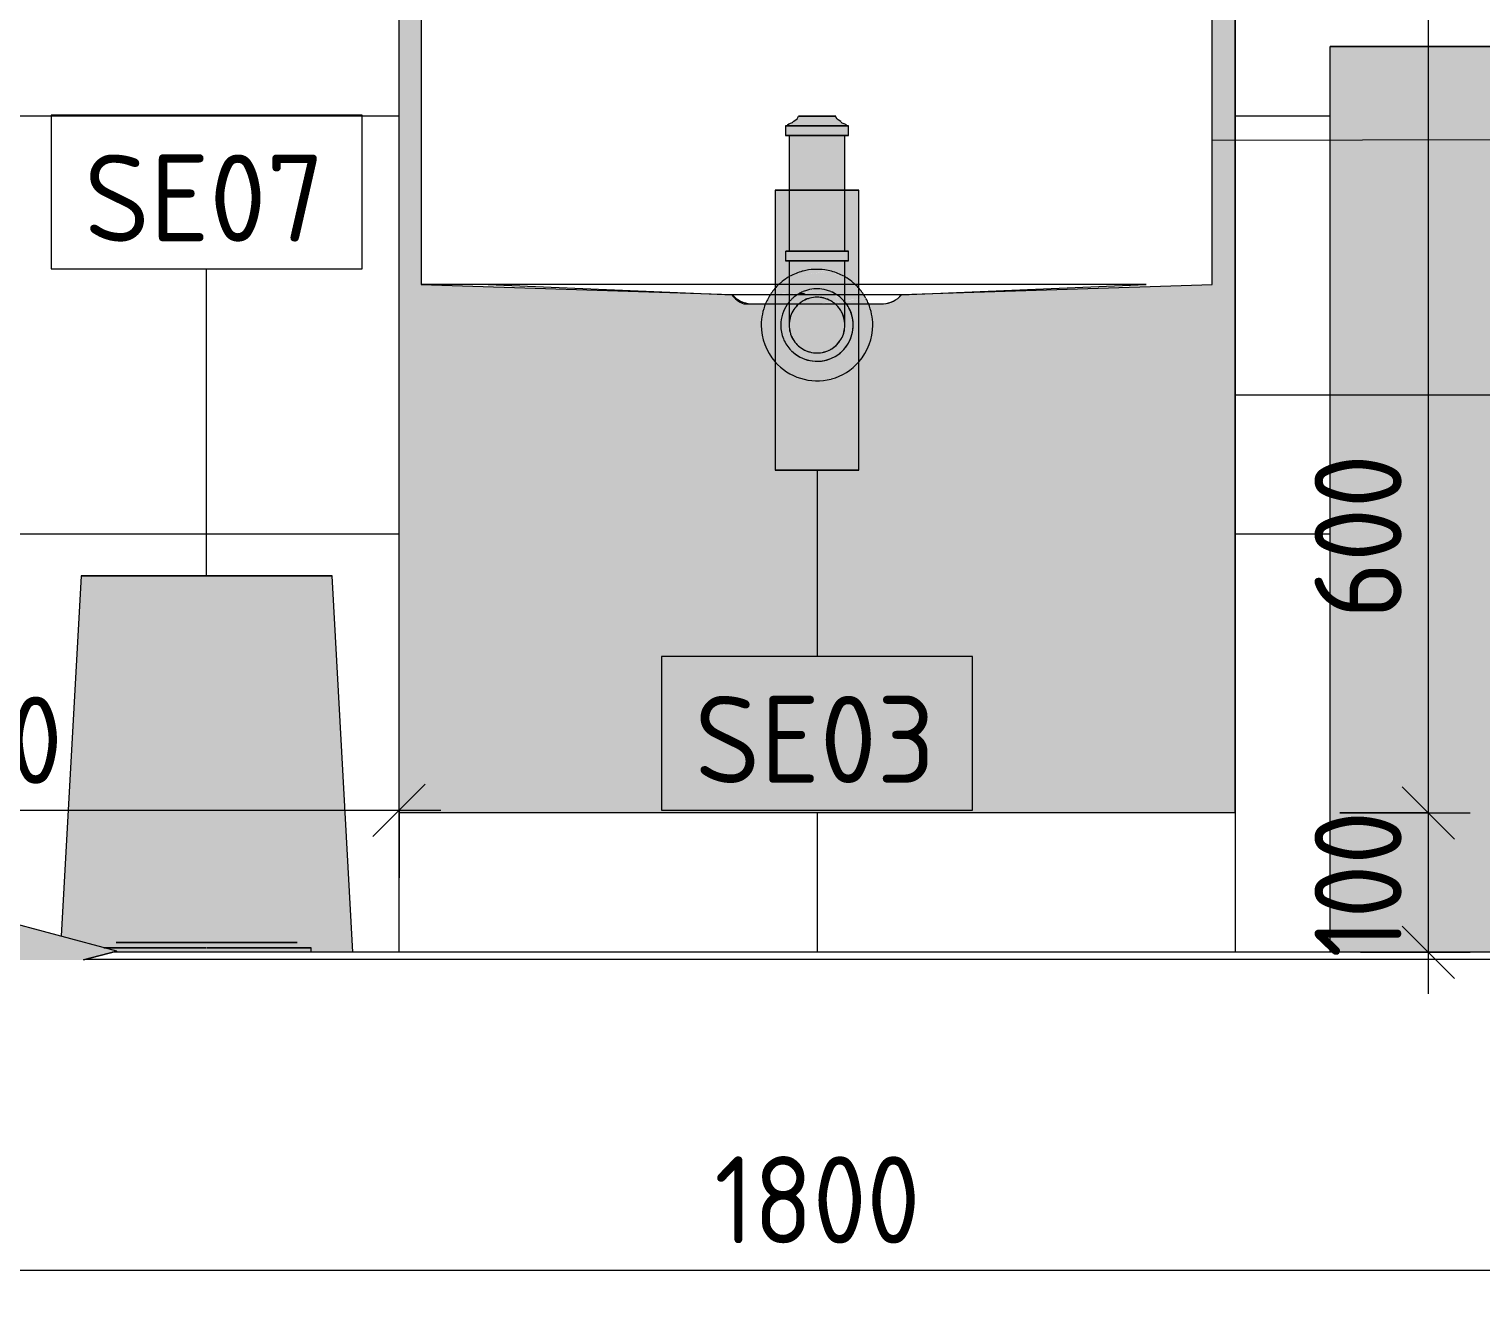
# Model space of a CAD drawing. Header units: millimetres. Extents: x 97900 to 162318, y -1987 to 22028.
# Drawn here: x 149194 to 150236, y 8142 to 9062 of the extents above; entities that cross this region are included whole.
import ezdxf

# ---------------------------------------------------------------- set-up
doc = ezdxf.new("R2010")
doc.units = ezdxf.units.MM
for name, color, linetype, lineweight in [('A-ANNO-DIMS', 7, 'Continuous', 9), ('A-ANNO-DIMS-25', 7, 'Continuous', 9), ('A-DETL-GENF', 7, 'Continuous', 9), ('A-FLOR', 7, 'Continuous', 9), ('A-WALL-PATT', 7, 'Continuous', 9), ('I-FURN-IDEN', 7, 'Continuous', 9), ('P-SANR-FIXT', 7, 'Continuous', 9), ('P-SANR-FIXT-3', 7, 'Continuous', 18), ('P-SANR-FIXT-IDEN', 7, 'Continuous', 9)]:
    doc.layers.add(name, color=color, linetype=linetype, lineweight=lineweight)
doc.layers.add('I-FURN-4', color=7, linetype='Continuous', lineweight=9, true_color=0xfbfbfb, transparency=0.7)
doc.layers.add('I-FURN-6', color=7, linetype='Continuous', lineweight=9, true_color=0x7f7f7f, transparency=0.7)
doc.layers.add('I-FURN-5', color=7, linetype='Continuous', lineweight=9, true_color=0xc0c0c0)
doc.layers.add('I-FURN-7', color=7, linetype='Continuous', lineweight=9, true_color=0xacacac)
doc.layers.add('P-SANR-FIXT-2', color=7, linetype='Continuous', lineweight=9, transparency=0.7)
doc.styles.add('GOST Common_7', font='GOST_Common.ttf', dxfattribs={"height": 62.5})
doc.styles.add('ISOCPEUR_2', font='isocpeur.ttf', dxfattribs={"width": 0.9, "height": 62.5})
doc.dimstyles.new('ISO-2_5_0_9К_БОЛЬШОЙ_1', dxfattribs={"dimscale": 304.8, "dimtxt": 62.248823, "dimasz": 0.123031, "dimexe": 0.098425, "dimexo": 0.246063, "dimgap": 0, "dimtad": 1, "dimdec": 0, "dimrnd": 10, "dimzin": 0, "dimdsep": 46, "dimtxsty": 'ISOCPEUR_2', "dimblk1": 'OBLIQUE', "dimblk2": 'OBLIQUE', "dimsah": 1, "dimcen": 0.09, "dimdle": 0.098425, "dimazin": 0, "dimtfac": 1, "dimtdec": 4, "dimtix": 1, "dimtmove": 0, "dimatfit": 3, "dimfxl": 1, "dimtvp": 1, "dimtolj": 1, "dimtzin": 0, "dimarcsym": 2})
doc.dimstyles.new('ISO-2_5_0_9К_БОЛЬШОЙ_2', dxfattribs={"dimscale": 304.8, "dimtxt": 62.248823, "dimasz": 0.123031, "dimexe": 0.098425, "dimexo": 0.246063, "dimgap": 0, "dimtad": 1, "dimdec": 0, "dimrnd": 10, "dimzin": 0, "dimdsep": 46, "dimtxsty": 'ISOCPEUR_2', "dimblk1": 'OBLIQUE', "dimblk2": 'OBLIQUE', "dimsah": 1, "dimcen": 0.09, "dimdle": 0.098425, "dimazin": 0, "dimtfac": 1, "dimtdec": 4, "dimtix": 1, "dimtmove": 2, "dimatfit": 3, "dimfxl": 1, "dimtvp": 1, "dimtolj": 1, "dimtzin": 0, "dimarcsym": 2})

# ---------------------------------------------------------------- blocks, each defined once
blk = doc.blocks.new('Шкаф параметрический - 1_286-V33-Развертка 3_35-3')
at = {"layer": 'I-FURN-6'}
for points in [[(17649, 8400), (18165, 8400), (18165, 8450), (18180.8, 8450), (18180.8, 9050), (17649, 9050), (17649, 8880.2)], [(18180.8, 8450), (18549, 8450), (18549, 9050), (18180.8, 9050), (18180.8, 8880.2)], [(18180.8, 8400), (18549, 8400), (18549, 8450), (18165, 8450), (18165, 8400)]]:
    blk.add_hatch(color=256, dxfattribs=at).paths.add_polyline_path(points)
at = {"layer": 'I-FURN-5'}
for p, q in [((17649, 9050), (18549, 9050)), ((17649, 8400), (17649, 9050)), ((18549, 8400), (18549, 9050))]:
    blk.add_line(p, q, dxfattribs=at)
at = {"layer": 'I-FURN-7'}
for p, q in [((17649, 9050), (18549, 9050)), ((17649, 9050), (18549, 9050)), ((18549, 9050), (17649, 9050)), ((17649, 8400), (17649, 9050)), ((18549, 9050), (18549, 8450))]:
    blk.add_line(p, q, dxfattribs=at)
blk = doc.blocks.new('сифон - Для раковины-30615598-Развертка 3_35-3')
at = {"layer": 'P-SANR-FIXT-2'}
for points in [[(17258.3, 8986), (17280.8, 8986), (17280.8, 8993), (17258.3, 8993), (17258.3, 8986.4)], [(17276.6, 8993), (17280.8, 8993), (17280.8, 9000), (17267.5, 9000), (17265.9, 8997.4), (17261.9, 8994.6), (17260.4, 8993.8), (17259.4, 8993), (17275.1, 8993)], [(17286, 8986), (17303.3, 8986), (17303.3, 8993), (17280.8, 8993), (17280.8, 8986)], [(17292.8, 8946.8), (17300.8, 8946.8), (17300.8, 8986), (17260.8, 8986), (17260.8, 8946.8), (17290.8, 8946.8)], [(17260.8, 8903), (17300.8, 8903), (17300.8, 8946.8), (17260.8, 8946.8), (17260.8, 8910.5)], [(17286.5, 8896), (17303.3, 8896), (17303.3, 8903), (17258.3, 8903), (17258.4, 8896), (17286, 8896)], [(17260.8, 8884.6), (17271, 8888.7), (17281.3, 8889.9), (17291.3, 8888.6), (17300.8, 8884.6), (17300.8, 8896), (17260.8, 8896), (17260.8, 8888.6)], [(17294.8, 8871.8), (17300.8, 8871.9), (17300.8, 8884.6), (17298.1, 8885.8), (17298.1, 8884.6), (17290.8, 8888.6), (17263.5, 8885), (17263.5, 8885.4), (17260.8, 8884.6), (17260.8, 8872.8), (17269.2, 8873.1), (17274.1, 8875.1), (17280.8, 8876), (17288.6, 8874.7), (17294.7, 8871.9), (17294.8, 8871.8)], [(17254.8, 8868.1), (17254.8, 8868.1), (17253.7, 8868.2)], [(17270.6, 8871.8), (17273.1, 8873.1), (17269, 8873), (17267, 8871.9), (17266.8, 8871.8), (17270.4, 8871.8)], [(17268.6, 8866.6), (17268.6, 8866.6), (17267.8, 8866.7)], [(17280.8, 8865.3), (17296.1, 8867), (17293.8, 8871.8), (17275.3, 8871.8), (17268.8, 8866.6), (17278.4, 8865.6)], [(17300.1, 8866.2), (17300, 8867.4), (17299.3, 8867.1), (17299.6, 8866.8)], [(17280.8, 8824), (17288.6, 8825.3), (17293.8, 8827.5), (17299.2, 8831.6), (17303.6, 8837.6), (17305.9, 8843.3), (17306.8, 8850.1), (17305.9, 8856.7), (17303.3, 8863), (17301.6, 8865.3), (17300.8, 8865.3), (17300.8, 8849.8), (17300.1, 8844.8), (17297.9, 8839.6), (17295, 8835.9), (17290.8, 8832.7), (17286, 8830.7), (17280.8, 8830), (17275.6, 8830.7), (17270.2, 8833.2), (17266.7, 8835.9), (17263.5, 8840), (17261.5, 8844.8), (17260.8, 8850), (17260.7, 8865.3), (17260.1, 8865.3), (17258.3, 8863), (17255.7, 8856.7), (17254.8, 8849.9), (17255.7, 8843.3), (17258.3, 8837), (17262.4, 8831.6), (17268.7, 8827.1), (17274.1, 8824.9), (17276.1, 8824.6)]]:
    blk.add_hatch(color=256, dxfattribs=at).paths.add_polyline_path(points)
h = blk.add_hatch(color=256, dxfattribs=at)
h.paths.add_polyline_path([(17293.7, 9000), (17295, 8998.3), (17294, 9000)])
h.paths.add_polyline_path([(17287.5, 8993), (17302.2, 8993.1), (17299.9, 8994.6), (17298.1, 8995.5), (17297.3, 8996.6), (17296.5, 8996.9), (17295.1, 8997.9), (17293.5, 9000), (17280.8, 9000), (17280.8, 8993), (17286.5, 8993)])
h = blk.add_hatch(color=256, dxfattribs=at)
h.paths.add_polyline_path([(17250.8, 8746), (17280.8, 8746), (17280.8, 8810), (17270.5, 8811.4), (17260.8, 8815.4), (17252.5, 8821.7), (17250.8, 8824), (17250.8, 8758.7)])
h.paths.add_polyline_path([(17250.8, 8876), (17252.5, 8878.3), (17260.8, 8884.6), (17260.8, 8896), (17258.3, 8896), (17258.6, 8903), (17260.8, 8903), (17260.8, 8946.8), (17250.8, 8946.8), (17250.8, 8878.3)])
h = blk.add_hatch(color=256, dxfattribs=at)
h.paths.add_polyline_path([(17310.8, 8746), (17310.8, 8824), (17309.1, 8821.7), (17300.8, 8815.4), (17290.9, 8811.3), (17280.8, 8810), (17280.8, 8746), (17309.8, 8746)])
h.paths.add_polyline_path([(17310.8, 8876), (17310.8, 8946.8), (17300.8, 8946.8), (17300.8, 8903), (17303.3, 8903), (17303.3, 8896), (17300.8, 8896), (17300.8, 8884.6), (17309.1, 8878.3), (17310.5, 8876.5)])
h = blk.add_hatch(color=256, dxfattribs=at)
h.paths.add_polyline_path([(17298.1, 8884.6), (17298.1, 8885.8), (17291.3, 8888.5), (17295.8, 8886)])
h.paths.add_polyline_path([(17261.5, 8884.8), (17263.5, 8885.4), (17263.5, 8885), (17290.8, 8888.7), (17280.3, 8889.9), (17270.3, 8888.6), (17261.5, 8884.9)])
h = blk.add_hatch(color=256, dxfattribs=at)
h.paths.add_polyline_path([(17280.8, 8810), (17291.2, 8811.4), (17300.8, 8815.4), (17309.1, 8821.7), (17310.8, 8824), (17310.8, 8865.3), (17301.6, 8865.3), (17303.3, 8863), (17305.9, 8856.7), (17306.8, 8849.8), (17305.9, 8843.3), (17303.3, 8837), (17298.5, 8831), (17293.8, 8827.5), (17286.5, 8824.7), (17280.8, 8824), (17273.1, 8825.3), (17267.8, 8827.5), (17262.1, 8832.1), (17258.3, 8837), (17255.7, 8843.3), (17254.8, 8850.1), (17255.7, 8856.7), (17258.3, 8863), (17260.1, 8865.3), (17250.8, 8865.3), (17250.8, 8824), (17253, 8821.4), (17261.7, 8815), (17270.5, 8811.4), (17275.6, 8810.7)])
h.paths.add_polyline_path([(17280.8, 8830), (17286.5, 8830.9), (17290.8, 8832.7), (17295.4, 8836.5), (17298.2, 8840.1), (17300.1, 8844.8), (17300.8, 8850), (17300.6, 8865.3), (17260.8, 8865.3), (17260.8, 8849.8), (17261.5, 8844.8), (17263.8, 8839.6), (17266.7, 8835.9), (17270.8, 8832.7), (17276.3, 8830.6)])
h.paths.add_polyline_path([(17294.6, 8871.8), (17293.8, 8872.5), (17280.8, 8876), (17274.1, 8873.1), (17280.8, 8873.1), (17283.1, 8871.8), (17294.3, 8871.8)])
h.paths.add_polyline_path([(17299.1, 8867.3), (17300, 8867.4), (17299.2, 8868.4), (17295, 8871.4), (17298.1, 8868.2)])
h.paths.add_polyline_path([(17262.4, 8868.4), (17263.5, 8868.8), (17270.4, 8871.8), (17266.7, 8871.6), (17263.4, 8869.1)])
h.paths.add_polyline_path([(17251.5, 8868.5), (17253.9, 8872.6), (17260.8, 8872.8), (17260.8, 8884.6), (17252.5, 8878.3), (17250.8, 8876), (17250.8, 8868.5), (17251.4, 8868.5)])
h.paths.add_polyline_path([(17310.8, 8869), (17310.8, 8876), (17308.8, 8878.5), (17300.8, 8884.6), (17300.8, 8871.8), (17308, 8871.8), (17310.4, 8869.4)])
h = blk.add_hatch(color=256, dxfattribs=at)
h.paths.add_polyline_path([(17250.8, 8824), (17250.8, 8865.3), (17247.2, 8865.3), (17248.6, 8868.8), (17250.8, 8868.5), (17250.8, 8876), (17245.8, 8869), (17242.2, 8860.4), (17240.8, 8850), (17242.2, 8839.6), (17246.2, 8830)])
h.paths.add_polyline_path([(17310.8, 8824), (17315.5, 8830), (17319.5, 8839.6), (17320.8, 8850), (17319.5, 8860.4), (17317.4, 8865.3), (17310.8, 8865.3), (17310.8, 8824.7)])
h.paths.add_polyline_path([(17261.7, 8867.4), (17262.4, 8868.4), (17266.7, 8871.8), (17260.8, 8871.8), (17261.1, 8867.4), (17261.5, 8867.4)])
h.paths.add_polyline_path([(17300, 8867.4), (17300.8, 8867.5), (17300.8, 8871.8), (17295, 8871.6), (17299.6, 8867.9)])
h.paths.add_polyline_path([(17311.2, 8868.6), (17315.8, 8869.1), (17315.5, 8870), (17310.8, 8876), (17310.8, 8869)])
h = blk.add_hatch(color=256, dxfattribs=at)
h.paths.add_polyline_path([(17317.4, 8865.3), (17315.9, 8869.1), (17310.8, 8868.5), (17310.8, 8865.3), (17316, 8865.3)])
h.paths.add_polyline_path([(17247.2, 8865.3), (17250.8, 8865.3), (17250.8, 8868.5), (17248.6, 8868.8)])
h = blk.add_hatch(color=256, dxfattribs=at)
h.paths.add_polyline_path([(17250.8, 8868.5), (17250.8, 8868.5), (17248.6, 8868.8)])
h.paths.add_polyline_path([(17311.2, 8868.6), (17310.8, 8869), (17310.8, 8868.6)])
h = blk.add_hatch(color=256, dxfattribs=at)
h.paths.add_polyline_path([(17309.8, 8865.3), (17310.8, 8865.3), (17310.8, 8868.6), (17309.8, 8868.4)])
h.paths.add_polyline_path([(17251.8, 8865.3), (17251.8, 8868.4), (17250.8, 8868.5), (17250.8, 8865.3), (17251.4, 8865.3)])
h = blk.add_hatch(color=256, dxfattribs=at)
h.paths.add_polyline_path([(17254.8, 8868.1), (17254.8, 8871.8), (17260.8, 8871.9), (17260.8, 8872.8), (17253.7, 8872.4), (17251.5, 8868.5), (17253.7, 8868.2)])
h.paths.add_polyline_path([(17306.8, 8868.1), (17310.8, 8868.6), (17310.8, 8869), (17308, 8871.8), (17306.8, 8871.8), (17306.8, 8868.3)])
h.paths.add_polyline_path([(17251.5, 8868.4), (17251.4, 8868.5), (17251.4, 8868.4)])
h = blk.add_hatch(color=256, dxfattribs=at)
h.paths.add_polyline_path([(17255.7, 8865.3), (17260.1, 8865.3), (17260.8, 8866.3), (17260.8, 8867.5), (17251.8, 8868.4), (17251.8, 8865.3), (17255, 8865.3)])
h.paths.add_polyline_path([(17309.8, 8865.3), (17309.8, 8868.4), (17300.8, 8867.4), (17300.8, 8866.3), (17301.6, 8865.3), (17309.1, 8865.3)])
h = blk.add_hatch(color=256, dxfattribs=at)
h.paths.add_polyline_path([(17260.8, 8871.8), (17267, 8871.9), (17267.8, 8872.5), (17269, 8873), (17260.8, 8872.8), (17260.8, 8871.9)])
h.paths.add_polyline_path([(17260.8, 8867.5), (17260.8, 8871.8), (17254.8, 8871.8), (17254.8, 8868.1), (17260.3, 8867.5)])
h.paths.add_polyline_path([(17300.8, 8867.5), (17306.8, 8868.3), (17306.8, 8871.8), (17300.8, 8871.8), (17300.8, 8870)])
h = blk.add_hatch(color=256, dxfattribs=at)
h.paths.add_polyline_path([(17301, 8865.3), (17301.6, 8865.3), (17300.8, 8866.3), (17300.8, 8865.3)])
h.paths.add_polyline_path([(17260.1, 8865.3), (17260.8, 8865.6), (17260.8, 8866.3)])
h.paths.add_polyline_path([(17283.1, 8871.8), (17280.1, 8873.3), (17273.9, 8873.1), (17270.8, 8871.8), (17282.7, 8871.8)])
h = blk.add_hatch(color=256, dxfattribs=at)
h.paths.add_polyline_path([(17300.8, 8866.3), (17300.6, 8867.5), (17300.1, 8867.2), (17300.6, 8866.6)])
h.paths.add_polyline_path([(17260.8, 8866.3), (17261.5, 8867.4), (17260.8, 8867.4)])
h = blk.add_hatch(color=256, dxfattribs=at)
h.paths.add_polyline_path([(17300.8, 8865.3), (17300.6, 8866.6), (17300.1, 8867.2), (17300.1, 8866.2), (17299.1, 8867.3), (17296.1, 8866.9), (17296.8, 8865.3), (17300.6, 8865.3)])
h.paths.add_polyline_path([(17260.8, 8865.6), (17261.5, 8867.2), (17260.8, 8866.3)])
h = blk.add_hatch(color=256, dxfattribs=at)
h.paths.add_polyline_path([(17273.3, 8865.3), (17278.4, 8865.6), (17261.8, 8867.3), (17260.8, 8865.3), (17273.1, 8865.3)])
h.paths.add_polyline_path([(17285.4, 8865.3), (17296.7, 8865.6), (17295.8, 8866.9), (17283.3, 8865.3)])
h = blk.add_hatch(color=256, dxfattribs=at)
h.paths.add_polyline_path([(17268.6, 8866.6), (17275.3, 8871.8), (17270.3, 8871.7), (17262.4, 8868.4), (17261.8, 8867.4), (17267.8, 8866.7)])
h.paths.add_polyline_path([(17296.1, 8867), (17299.1, 8867.3), (17294.3, 8871.8), (17294.1, 8871.8), (17295.8, 8867.7)])
h = blk.add_hatch(color=256, dxfattribs=at)
h.paths.add_polyline_path([(17293.8, 8872.5), (17286.5, 8875.3), (17282.4, 8875.6), (17293.2, 8872.7)])
h.paths.add_polyline_path([(17269, 8873), (17274.1, 8873.2), (17280.8, 8876), (17273.1, 8874.7), (17269.2, 8873.1)])
at = {"layer": 'P-SANR-FIXT'}
for p, q in [((17250.8, 8946.8), (17250.8, 8879.2)), ((17260.7, 8946.8), (17250.8, 8946.8)), ((17250.8, 8946.8), (17280.8, 8946.8)), ((17273.1, 8946.8), (17260.7, 8946.8)), ((17280.8, 8946.8), (17273.1, 8946.8)), ((17300.9, 8946.8), (17280.8, 8946.8)), ((17280.8, 8946.8), (17310.8, 8946.8)), ((17310.8, 8946.8), (17300.9, 8946.8)), ((17310.8, 8879.2), (17310.8, 8946.8)), ((17250.8, 8879.2), (17250.8, 8868.5)), ((17310.8, 8868.6), (17310.8, 8879.2)), ((17250.8, 8868.5), (17250.8, 8865.3)), ((17310.8, 8865.3), (17310.8, 8868.5)), ((17250.8, 8865.3), (17250.8, 8746)), ((17310.8, 8746), (17310.8, 8865.3)), ((17250.8, 8746), (17280.8, 8746)), ((17280.8, 8746), (17250.8, 8746)), ((17280.8, 8746), (17310.8, 8746)), ((17310.8, 8746), (17280.8, 8746))]:
    blk.add_line(p, q, dxfattribs=at)
for radius, start, end in [(40, 105.247, 118.9404), (40, 104.4889, 105), (40, 81.9724, 104.2825), (40, 75, 81.7551), (40, 61.0896, 74.753), (40, 132.834, 139.0486), (40, 130.8291, 132.6536), (40, 122.1967, 130.5846), (40, 120, 122.1524), (40, 119.1971, 120), (40, 60, 60.8029), (40, 57.8476, 60), (40, 49.4154, 57.8033), (40, 47.166, 49.1709), (40, 40.9514, 47.166), (40, 151.4781, 157.2903), (40, 139.0486, 151.4364), (26, 140.8638, 143.5617), (26, 140.8638, 143.5617), (26, 138.3898, 140.8638), (26, 138.3898, 140.8638), (26, 135.0531, 137.8236), (26, 135.0531, 137.8236), (26, 132.2643, 135), (26, 132.2643, 135), (26, 123.1816, 132.0353), (26, 123.1816, 132.0353), (26, 117.2599, 122.7072), (26, 120, 122.7072), (26, 117.2599, 120), (26, 112.8238, 116.5955), (26, 112.8238, 116.5955), (26, 105.0942, 112.3688), (26, 105.0942, 112.3688), (26, 78.8506, 105), (26, 78.8506, 105), (26, 75, 78.4615), (26, 75, 78.4615), (26, 67.6312, 74.9058), (26, 67.6312, 74.9058), (26, 57.2921, 67.1762), (26, 60, 67.1762), (26, 57.2921, 60), (26, 45, 56.8184), (26, 45, 56.8184), (26, 42.2182, 44.9469), (26, 42.2182, 44.9469), (26, 39.1362, 41.6102), (26, 39.1362, 41.6102), (26, 36.4383, 39.1362), (26, 36.4383, 39.1362), (40, 28.6078, 40.9514), (40, 22.7097, 28.1459), (40, 157.2903, 180), (26, 145.2681, 179.6743), (26, 145.2681, 179.6743), (26, 143.5617, 144.4936), (26, 143.5617, 144.4936), (26, 15, 36.4383), (26, 0.3257, 36.4383), (26, 0.3257, 15), (40, 0, 22.7097), (40, 180, 220.9514), (26, 180.3257, 202.2893), (26, 180.3257, 202.2893), (26, 225, 0), (26, 345, 0), (40, 319.0486, 0), (26, 202.8815, 224.3751), (26, 202.8815, 224.3751), (26, 225, 345), (40, 220.9514, 284.6612), (40, 285, 319.0486)]:
    blk.add_arc((17280.8, 8850), radius, start, end, dxfattribs=at)
at = {"layer": 'P-SANR-FIXT-3'}
for p, q in [((17258.3, 8993), (17258.3, 8986)), ((17258.3, 8993), (17259.2, 8993)), ((17280.8, 8993), (17258.3, 8993)), ((17259.3, 8993), (17260.4, 8993)), ((17260.4, 8993), (17259.3, 8993)), ((17259.4, 8993), (17280.8, 8993)), ((17260.4, 8993), (17263.4, 8993)), ((17263.4, 8993), (17260.4, 8993)), ((17261.5, 8994.6), (17260.5, 8994.1)), ((17263.4, 8993), (17280.8, 8993)), ((17280.8, 8993), (17263.4, 8993)), ((17267.5, 9000), (17275.7, 9000)), ((17280.8, 9000), (17267.5, 9000)), ((17275.7, 9000), (17280.8, 9000)), ((17280.8, 9000), (17285.9, 9000)), ((17294.2, 9000), (17280.8, 9000)), ((17280.8, 8993), (17287.8, 8993)), ((17303.3, 8993), (17280.8, 8993)), ((17280.8, 8993), (17287.5, 8993)), ((17302.3, 8993), (17280.8, 8993)), ((17285.9, 9000), (17294.2, 9000)), ((17287.5, 8993), (17302.3, 8993)), ((17287.8, 8993), (17302.2, 8993)), ((17302.4, 8993), (17303.3, 8993)), ((17303.3, 8986), (17303.3, 8993)), ((17260.6, 8986), (17258.3, 8986)), ((17258.3, 8986), (17280.8, 8986)), ((17280.8, 8986), (17260.6, 8986)), ((17260.8, 8986), (17260.8, 8946.8)), ((17266.7, 8986), (17260.8, 8986)), ((17260.8, 8986), (17280.8, 8986)), ((17280.8, 8986), (17266.7, 8986)), ((17300.8, 8986), (17280.8, 8986)), ((17280.8, 8986), (17295, 8986)), ((17301.1, 8986), (17280.8, 8986)), ((17280.8, 8986), (17303.3, 8986)), ((17295, 8986), (17300.8, 8986)), ((17300.8, 8946.8), (17300.8, 8986)), ((17302.2, 8986), (17301.1, 8986)), ((17303.3, 8986), (17302.2, 8986)), ((17260.8, 8946.8), (17260.8, 8903)), ((17300.8, 8903), (17300.8, 8946.8)), ((17258.3, 8903), (17258.3, 8896)), ((17260.7, 8903), (17258.4, 8903)), ((17258.4, 8903), (17286.6, 8903)), ((17261.3, 8903), (17260.7, 8903)), ((17260.8, 8903), (17261.2, 8903)), ((17261.2, 8903), (17260.8, 8903)), ((17280.8, 8903), (17261.5, 8903)), ((17261.5, 8903), (17280.8, 8903)), ((17263.5, 8903), (17261.5, 8903)), ((17266.7, 8903), (17263.5, 8903)), ((17275.6, 8903), (17266.7, 8903)), ((17286.5, 8903), (17275.6, 8903)), ((17286.6, 8903), (17280.8, 8903)), ((17280.8, 8903), (17286.5, 8903)), ((17292.1, 8903), (17286.9, 8903)), ((17286.9, 8903), (17303.3, 8903)), ((17286.9, 8903), (17300.1, 8903)), ((17290.8, 8903), (17286.9, 8903)), ((17298.1, 8903), (17290.8, 8903)), ((17300.2, 8903), (17292.1, 8903)), ((17300.1, 8903), (17298.1, 8903)), ((17300.8, 8903), (17300.3, 8903)), ((17300.4, 8903), (17300.8, 8903)), ((17300.8, 8903), (17300.4, 8903)), ((17303.3, 8903), (17300.9, 8903)), ((17303.3, 8896), (17303.3, 8903)), ((17300.3, 8896), (17258.3, 8896)), ((17258.3, 8896), (17260.7, 8896)), ((17260.7, 8896), (17261.3, 8896)), ((17260.8, 8896), (17260.8, 8879.2)), ((17261.2, 8896), (17260.8, 8896)), ((17260.8, 8896), (17261.2, 8896)), ((17261.5, 8896), (17280.8, 8896)), ((17266.7, 8896), (17261.5, 8896)), ((17261.5, 8896), (17263.5, 8896)), ((17263.5, 8896), (17275.6, 8896)), ((17275.6, 8896), (17266.7, 8896)), ((17286, 8896), (17275.6, 8896)), ((17275.6, 8896), (17280.8, 8896)), ((17280.8, 8896), (17286.6, 8896)), ((17280.8, 8896), (17286, 8896)), ((17286.5, 8896), (17286, 8896)), ((17286, 8896), (17286.5, 8896)), ((17286.6, 8896), (17292.1, 8896)), ((17300.1, 8896), (17286.7, 8896)), ((17286.7, 8896), (17300.1, 8896)), ((17292.1, 8896), (17300.2, 8896)), ((17303.3, 8896), (17300.5, 8896)), ((17300.5, 8896), (17300.9, 8896)), ((17300.8, 8896), (17300.6, 8896)), ((17300.6, 8896), (17300.8, 8896)), ((17300.8, 8879.2), (17300.8, 8896)), ((17300.9, 8896), (17303.3, 8896)), ((17260.8, 8879.2), (17260.8, 8871.8)), ((17300.8, 8871.8), (17300.8, 8879.2)), ((17260.8, 8871.8), (17260.8, 8867.5)), ((17260.8, 8867.4), (17260.8, 8865.3)), ((17300.8, 8867.5), (17300.8, 8871.8)), ((17300.8, 8865.3), (17300.8, 8867.4)), ((17260.8, 8865.3), (17260.8, 8850)), ((17300.8, 8850), (17300.8, 8865.3))]:
    blk.add_line(p, q, dxfattribs=at)
at = {"layer": 'P-SANR-FIXT-3', "flags": 128}
for points in [[(17260.5, 8994.1), (17259.7, 8993.4), (17259.3, 8993)], [(17263.7, 8996), (17263.4, 8995.6), (17263.1, 8995.2), (17261.5, 8994.6)], [(17263.7, 8996), (17265.6, 8997.3), (17266.5, 8998), (17267.1, 8998.9), (17267.5, 9000)], [(17297.9, 8996), (17296.1, 8997.3), (17295.2, 8998), (17294.6, 8998.9), (17294.2, 9000)], [(17297.9, 8996), (17298.2, 8995.6), (17298.6, 8995.2), (17300.1, 8994.6), (17301.2, 8994.1), (17302, 8993.4), (17302.3, 8993)]]:
    blk.add_lwpolyline(points, dxfattribs=at)
at = {"layer": 'P-SANR-FIXT-3'}
for start, end in [(123.9042, 129.4825), (120, 123.8676), (105, 120), (90, 105), (76.4248, 90), (75, 76.1747), (60, 75), (56.1713, 60), (52.4712, 56.0972), (150, 165), (135, 150), (129.4825, 135), (50.5175, 52.448), (15, 50.5175), (165, 180), (180, 210), (0, 15), (345, 0), (210, 225), (225, 240), (285, 330), (330.1596, 345), (240, 254.8404), (255, 285)]:
    blk.add_arc((17280.8, 8850), 20, start, end, dxfattribs=at)
for points, knots in [([(17269.7, 8866.6), (17269.3, 8866.4), (17268.8, 8866), (17268.3, 8865.6), (17268.1, 8865.4)], [0.68835654, 0.68835654, 0.68835654, 0.68835654, 0.70833333, 0.71934746, 0.71934746, 0.71934746, 0.71934746]), ([(17275.6, 8869.3), (17274.8, 8869.1), (17273.1, 8868.5), (17271.2, 8867.6), (17270, 8866.9), (17269.7, 8866.6)], [0.5833333, 0.5833333, 0.5833333, 0.5833333, 0.625, 0.6666667, 0.6881531, 0.6881531, 0.6881531, 0.6881531]), ([(17285.5, 8869.4), (17284, 8869.8), (17280.7, 8870.2), (17277.3, 8869.8), (17275.6, 8869.3)], [0.4245823, 0.4245823, 0.4245823, 0.4245823, 0.5, 0.5833333, 0.5833333, 0.5833333, 0.5833333]), ([(17290.8, 8867.3), (17290.1, 8867.8), (17288.5, 8868.5), (17286.7, 8869.1), (17285.7, 8869.4), (17285.6, 8869.4)], [0.33333333, 0.33333333, 0.33333333, 0.33333333, 0.375, 0.41666667, 0.42319292, 0.42319292, 0.42319292, 0.42319292]), ([(17268.1, 8865.4), (17267.9, 8865.3), (17267.5, 8864.9), (17266.3, 8863.9), (17264.9, 8862.2), (17263.7, 8860.4), (17262.9, 8858.9), (17262.1, 8857.3), (17261.2, 8854.4), (17260.8, 8851.8), (17260.8, 8850)], [0.7193475, 0.7193475, 0.7193475, 0.7193475, 0.7291667, 0.75, 0.7916667, 0.8333333, 0.8541667, 0.875, 0.9166667, 1, 1, 1, 1]), ([(17295, 8864.1), (17294.7, 8864.4), (17294.2, 8864.9), (17293.7, 8865.3), (17293.5, 8865.4)], [0.25, 0.25, 0.25, 0.25, 0.27083333, 0.28065254, 0.28065254, 0.28065254, 0.28065254]), ([(17300.8, 8850), (17300.8, 8851.8), (17300.5, 8854.4), (17299.4, 8857.7), (17298.4, 8859.6), (17297.5, 8861.1), (17296.4, 8862.5), (17295.6, 8863.5), (17295, 8864.1)], [0, 0, 0, 0, 0.0833333, 0.125, 0.1666667, 0.1875, 0.2083333, 0.25, 0.25, 0.25, 0.25]), ([(17260.8, 8850), (17260.8, 8848.2), (17261.2, 8845.6), (17262.3, 8842.3), (17263.3, 8840.4), (17264.2, 8838.9), (17265.2, 8837.5), (17266.3, 8836.1), (17267.6, 8835), (17269, 8833.8), (17270.1, 8833.1), (17270.8, 8832.7)], [0, 0, 0, 0, 0.0833333, 0.125, 0.1666667, 0.1875, 0.2083333, 0.25, 0.2708333, 0.2916667, 0.3333333, 0.3333333, 0.3333333, 0.3333333]), ([(17275.6, 8830.7), (17277.3, 8830.2), (17280.8, 8829.8), (17285.2, 8830.3), (17288.5, 8831.5), (17290.8, 8832.6), (17292.7, 8833.8), (17294, 8835), (17295.3, 8836.1), (17296.7, 8837.8), (17297.9, 8839.6), (17298.8, 8841.1), (17299.5, 8842.7), (17300.5, 8845.6), (17300.8, 8848.2), (17300.8, 8850)], [0.4166667, 0.4166667, 0.4166667, 0.4166667, 0.5, 0.5833333, 0.625, 0.6666667, 0.7083333, 0.7291667, 0.75, 0.7916667, 0.8333333, 0.8541667, 0.875, 0.9166667, 1, 1, 1, 1])]:
    blk.add_open_spline(points, degree=3, knots=knots, dxfattribs=at)
for points in [[(17292, 8866.6), (17291.6, 8866.9), (17291.2, 8867.1), (17290.8, 8867.3)], [(17293, 8865.9), (17292.7, 8866.1), (17292.3, 8866.4), (17292, 8866.6)], [(17293.5, 8865.4), (17293.4, 8865.6), (17293.2, 8865.7), (17293, 8865.9)], [(17270.8, 8832.7), (17271.6, 8832.2), (17273.1, 8831.5), (17274.8, 8830.9), (17275.6, 8830.7)]]:
    blk.add_open_spline(points, degree=3, dxfattribs=at)
blk = doc.blocks.new('мусорная корзина - Round_ Metal-30590745-Развертка 3_35-3')
at = {"layer": 'P-SANR-FIXT-2'}
for points in [[(16947.8, 8400), (16932.8, 8670), (16907.8, 8670), (16907.8, 8407), (16777.8, 8407), (16777.8, 8670), (16752.8, 8670), (16738.4, 8411.5), (16770.4, 8403.2), (16917.8, 8403.2), (16917.8, 8400), (16946.5, 8400)], [(16778.4, 8407), (16907.8, 8407), (16907.8, 8670), (16777.8, 8670), (16777.8, 8407)], [(16775.2, 8400), (16917.8, 8400), (16917.8, 8403.2), (16770.4, 8403), (16777.9, 8400.7), (16777.8, 8400.7)]]:
    blk.add_hatch(color=256, dxfattribs=at).paths.add_polyline_path(points)
at = {"layer": 'P-SANR-FIXT'}
for p, q in [((16752.8, 8670), (16738.4, 8411.5)), ((16752.8, 8670), (16932.8, 8670)), ((16777.6, 8670), (16752.8, 8670)), ((16797.8, 8670), (16777.6, 8670)), ((16777.8, 8670), (16784.6, 8670)), ((16784.6, 8670), (16777.8, 8670)), ((16784.7, 8670), (16907.8, 8670)), ((16907.8, 8670), (16784.7, 8670)), ((16900.7, 8670), (16797.8, 8670)), ((16908, 8670), (16900.7, 8670)), ((16932.8, 8670), (16908, 8670)), ((16947.8, 8400), (16932.8, 8670)), ((16769.1, 8403.2), (16842.6, 8403.2)), ((16789.8, 8403.2), (16769.1, 8403.2)), ((16777.8, 8407), (16826, 8407)), ((16826, 8407), (16777.8, 8407)), ((16842.6, 8403.2), (16789.8, 8403.2)), ((16826, 8407), (16859.5, 8407)), ((16859.5, 8407), (16826, 8407)), ((16843, 8403.2), (16904.7, 8403.2)), ((16904.7, 8403.2), (16843, 8403.2)), ((16859.6, 8407), (16875.3, 8407)), ((16875.3, 8407), (16859.6, 8407)), ((16875.5, 8407), (16907.8, 8407)), ((16907.8, 8407), (16875.5, 8407)), ((16905, 8403.2), (16917.8, 8403.2)), ((16917.8, 8403.2), (16905, 8403.2)), ((16917.8, 8400), (16917.8, 8403.2))]:
    blk.add_line(p, q, dxfattribs=at)
blk = doc.blocks.new('Мойка кухонная - Раковина Roca Victoria-N Unik 600х460 мм-30768662-Развертка 3_35-3')
at = {"layer": 'P-SANR-FIXT'}
for p, q in [((16996.7, 9096.8), (17564.4, 9096.8)), ((17010.8, 9096.8), (16996.7, 9096.8)), ((16996.7, 9096.8), (16996.7, 8879.2)), ((17550.8, 9100), (17010.8, 9100)), ((17010.8, 9100), (17010.8, 9096.8)), ((17550.8, 9096.8), (17550.8, 9100)), ((17564.4, 9096.8), (17550.8, 9096.8)), ((17564.4, 8879.2), (17564.4, 9096.8)), ((17516.9, 8879.2), (16996.7, 8879.2)), ((16996.7, 8879.2), (17219.6, 8871.9)), ((17516.9, 8879.2), (17044.8, 8879.2)), ((17044.8, 8879.2), (17220.3, 8871.8)), ((17341.3, 8871.8), (17516.9, 8879.2)), ((17341.4, 8871.9), (17564.4, 8879.2)), ((17219.6, 8871.9), (17342.1, 8871.9)), ((17228.3, 8865.3), (17280.8, 8865.3)), ((17233.2, 8865.3), (17280.8, 8865.3)), ((17280.8, 8865.3), (17328.4, 8865.3)), ((17280.8, 8865.3), (17328.1, 8865.3))]:
    blk.add_line(p, q, dxfattribs=at)
for centre, radius, start, end in [((17233.9, 8881.8), 17.4, 214.6948, 251.3976), ((17233.9, 8883), 17.7, 219.31, 267.4735), ((17327.8, 8882.7), 17.4, 271.2833, 321.5011), ((17327.7, 8883), 17.7, 272.5265, 320.6865)]:
    blk.add_arc(centre, radius, start, end, dxfattribs=at)
blk = doc.blocks.new('Начало раскладки_красным - Начало раскладки_красным-26112293-Развертка 3_35-3')
at = {"layer": 'A-DETL-GENF'}
for points in [[(16342, 8665.4), (16414.5, 8665.4), (16378.1, 8800.6), (16351.2, 8700)], [(16754.5, 8394.4), (16777.9, 8401), (16643.1, 8437), (16643.2, 8394.4), (16667.1, 8394.4)]]:
    blk.add_hatch(color=256, dxfattribs=at).paths.add_polyline_path(points)
for p, q in [((16378.1, 8800.6), (16342, 8665.4)), ((16378.1, 8800.6), (16342, 8665.4)), ((16414.5, 8665.4), (16378.1, 8800.6)), ((16378.1, 8800.6), (16414.5, 8665.4)), ((16342, 8665.4), (16414.5, 8665.4)), ((16342, 8665.4), (16414.5, 8665.4)), ((16378.4, 8430.6), (16378.2, 8665.4)), ((16778.4, 8400.8), (16643.1, 8437)), ((16643.1, 8437), (16643.2, 8394.4)), ((16778.4, 8400.8), (16643.1, 8437)), ((16643.1, 8437), (16643.2, 8394.4)), ((16408.4, 8400.6), (16643.1, 8400.8)), ((16754.5, 8394.4), (16778.4, 8400.8)), ((16778.4, 8400.8), (16754.5, 8394.4))]:
    blk.add_line(p, q, dxfattribs=at)
for start, end in [(0.0336, 191.9022), (347.7427, 0.0336)]:
    blk.add_arc((16378.4, 8400.6), 30, start, end, dxfattribs=at)
blk = doc.blocks.new('DIMBLOCK49-Развертка 3_35-3')
at = {"layer": 'A-ANNO-DIMS-25'}
for p, q in [((148859.4, 8325), (148859.4, 8141.8)), ((150659.4, 8325), (150659.4, 8141.8)), ((148859.4, 8171.8), (148859.4, 8320)), ((150659.4, 8171.8), (150659.4, 8320)), ((148859.4, 8171.8), (150659.4, 8171.8))]:
    blk.add_line(p, q, dxfattribs=at)
at = {"layer": 'A-ANNO-DIMS-25', "lineweight": 20}
for p, q in [((148859.4, 8171.8), (148878.1, 8190.6)), ((150659.4, 8171.8), (150678.1, 8190.6)), ((148859.4, 8171.8), (148840.6, 8153.1)), ((150659.4, 8171.8), (150640.6, 8153.1))]:
    blk.add_line(p, q, dxfattribs=at)
at = {"layer": 'A-ANNO-DIMS-25', "color": 0, "insert": (149685.7, 8253.5), "char_height": 62.5, "width": 176.691, "attachment_point": 1, "line_spacing_factor": 1.149209, "style": 'ISOCPEUR_2'}
blk.add_mtext('1800', dxfattribs=at)
blk = doc.blocks.new('_Oblique')
at = {"color": 0, "linetype": 'ByBlock', "lineweight": -2}
blk.add_line((-0.5, -0.5), (0.5, 0.5), dxfattribs=at)
blk = doc.blocks.new('М_сантехническая_рамка1 - В рамке-30590747-Развертка 3_35-3')
at = {"layer": 'P-SANR-FIXT-IDEN'}
for p, q in [((16954.5, 9000.7), (16731.2, 9000.7)), ((16731.2, 9000.7), (16731.2, 8890.3)), ((16954.5, 8890.3), (16954.5, 9000.7)), ((16731.2, 8890.3), (16954.5, 8890.3))]:
    blk.add_line(p, q, dxfattribs=at)
blk = doc.blocks.new('DIMBLOCK55-Развертка 3_35-3')
at = {"layer": 'A-ANNO-DIMS-25'}
for p, q in [((150197.9, 9130), (150197.9, 8500)), ((150117.9, 9100), (150227.9, 9100)), ((150197.9, 9100), (150117.9, 9100)), ((150134.4, 8500), (150227.9, 8500)), ((150197.9, 8500), (150134.4, 8500))]:
    blk.add_line(p, q, dxfattribs=at)
at = {"layer": 'A-ANNO-DIMS-25', "lineweight": 20}
for p, q in [((150197.9, 9100), (150179.2, 9118.7)), ((150197.9, 9100), (150216.7, 9081.2)), ((150197.9, 8500), (150179.2, 8518.7)), ((150197.9, 8500), (150216.7, 8481.2))]:
    blk.add_line(p, q, dxfattribs=at)
at = {"layer": 'A-ANNO-DIMS-25', "color": 0, "insert": (150116.3, 8639.4), "char_height": 62.5, "width": 142.215, "attachment_point": 1, "rotation": 90, "line_spacing_factor": 1.149209, "style": 'ISOCPEUR_2'}
blk.add_mtext('600', dxfattribs=at)
blk = doc.blocks.new('DIMBLOCK56-Развертка 3_35-3')
at = {"layer": 'A-ANNO-DIMS-25', "lineweight": 20}
for p, q in [((150197.9, 8500), (150179.2, 8518.7)), ((150197.9, 8500), (150216.7, 8481.2)), ((150197.9, 8400), (150179.2, 8418.7)), ((150197.9, 8400), (150216.7, 8381.2))]:
    blk.add_line(p, q, dxfattribs=at)
at = {"layer": 'A-ANNO-DIMS-25'}
for p, q in [((150134.4, 8500), (150227.9, 8500)), ((150197.9, 8500), (150134.4, 8500)), ((150197.9, 8500), (150197.9, 8370)), ((150149.4, 8400), (150227.9, 8400)), ((150197.9, 8400), (150149.4, 8400))]:
    blk.add_line(p, q, dxfattribs=at)
at = {"layer": 'A-ANNO-DIMS-25', "color": 0, "insert": (150116.3, 8396.1), "char_height": 62.5, "width": 129.286, "attachment_point": 1, "rotation": 90, "line_spacing_factor": 1.149209, "style": 'ISOCPEUR_2'}
blk.add_mtext('100', dxfattribs=at)
blk = doc.blocks.new('DIMBLOCK65-Развертка 3_35-3')
at = {"layer": 'A-ANNO-DIMS-25'}
for p, q in [((148859.4, 8453.3), (148859.4, 8531.8)), ((149459.4, 8453.3), (149459.4, 8531.8)), ((148829.4, 8501.8), (149489.4, 8501.8)), ((148859.4, 8501.8), (148859.4, 8453.3)), ((149459.4, 8501.8), (149459.4, 8453.3))]:
    blk.add_line(p, q, dxfattribs=at)
at = {"layer": 'A-ANNO-DIMS-25', "lineweight": 20}
for p, q in [((148859.4, 8501.8), (148878.1, 8520.5)), ((149459.4, 8501.8), (149478.1, 8520.5)), ((148859.4, 8501.8), (148840.6, 8483)), ((149459.4, 8501.8), (149440.6, 8483))]:
    blk.add_line(p, q, dxfattribs=at)
at = {"layer": 'A-ANNO-DIMS-25', "color": 0, "insert": (149100.1, 8583.4), "char_height": 62.5, "width": 142.215, "attachment_point": 1, "line_spacing_factor": 1.149209, "style": 'ISOCPEUR_2'}
blk.add_mtext('600', dxfattribs=at)

msp = doc.modelspace()

# ---------------------------------------------------------------- hatches: boundary and pattern name
at = {"layer": 'A-WALL-PATT'}
h = msp.add_hatch(dxfattribs=at)
h.set_pattern_fill('FP_19', color=256, style=0, pattern_type=2)
h.set_pattern_definition([(90, (148859.35, 8400), (-300, 2e-14), []), (180, (148859.35, 8400), (-4e-14, -300), [])])
h.paths.add_polyline_path([(149617.5, 8400), (150127.5, 8400), (150127.5, 9050), (150659.4, 9050), (150659.4, 10200), (148859.4, 10200), (148859.4, 9050), (149007.5, 9050), (149007.5, 8700), (149159.4, 8700), (149159.4, 8426.9), (149217, 8411.5), (149231.3, 8670), (149411.3, 8670), (149426.3, 8400), (149588, 8400)])
h.paths.add_polyline_path([(149737.9, 9193.7), (149738, 9193.9), (149738.2, 9194.9), (149738.4, 9195), (149738.6, 9195.3), (149738.6, 9195.7), (149739.3, 9195.2), (149739.6, 9195.5), (149739.3, 9196), (149739.8, 9196.1), (149738.7, 9198.9), (149738.8, 9207.1), (149738.6, 9207.1), (149738.3, 9206.2), (149738.2, 9206.5), (149738, 9210.5), (149737.8, 9201.2), (149737.7, 9194.6), (149737.9, 9193.7)])
h.paths.add_polyline_path([(149853.5, 8500), (149459.4, 8500), (149459.4, 9100), (149735.9, 9100), (149737.6, 9190.7), (149737.6, 9191.1), (149737.6, 9202.7), (149738.2, 9222), (149738.9, 9243), (149738.7, 9242.1), (149738.8, 9244.8), (149739, 9245), (149739, 9245.5), (149778.6, 9245.3), (149779, 9230.8), (149780.4, 9182.4), (149781.7, 9100), (150059.4, 9100), (150059.4, 8500)])
h.paths.add_polyline_path([(149779.5, 9183.6), (149780.2, 9187.4), (149780, 9186.2), (149779.5, 9183.7)])
h.paths.add_polyline_path([(149779.7, 9192.4), (149780.1, 9193.7), (149779.4, 9209.2), (149779, 9208.4), (149778.7, 9204.8), (149778.6, 9204.5), (149778.8, 9198.2), (149778.1, 9196.6), (149778.8, 9196.9), (149778.8, 9196.3), (149778.8, 9196), (149779.1, 9196), (149779.3, 9196.1), (149779.4, 9195.2), (149779.6, 9194.9), (149779.8, 9194.9), (149779.7, 9192.6)])
h.paths.add_polyline_path([(149777.7, 9196.1), (149778, 9196.5), (149777.9, 9196.4), (149777.8, 9196.2)])
h.paths.add_polyline_path([(149738, 9212.5), (149738.5, 9213), (149738.1, 9213.9), (149738, 9212.9)])
h.paths.add_polyline_path([(149779.5, 9212.5), (149779.2, 9213.3), (149779.2, 9212.9), (149779.5, 9212.6)])
h.paths.add_polyline_path([(149779.2, 9213.9), (149779.5, 9214.2), (149779.3, 9214.2), (149779.2, 9214)])
h.paths.add_polyline_path([(149738.5, 9214.6), (149738.3, 9214.7), (149738.4, 9214.6)])
h.paths.add_polyline_path([(149738.5, 9214.8), (149738.4, 9215.2), (149738.1, 9215.2), (149738.1, 9214.9), (149738.4, 9214.9)])
h.paths.add_polyline_path([(149992.5, 9217.4), (149937.5, 9217.4), (149937.5, 9348.4), (149949.4, 9348.4), (149949.4, 9361.7), (149949.9, 9362.2), (149956.5, 9362.5), (149956.7, 9363.2), (149956.7, 9372.9), (149955.4, 9372.9), (149954.9, 9373.4), (149954.9, 9395.6), (149955.4, 9396.1), (149960.2, 9396.7), (149965, 9396.8), (149973.3, 9396.3), (149974.7, 9396.1), (149975.2, 9395.6), (149975.2, 9373.4), (149974.7, 9372.9), (149973.3, 9372.9), (149973.6, 9362.5), (149974.3, 9362.2), (149980.2, 9362.2), (149980.7, 9361.7), (149980.7, 9348.4), (149992.5, 9348.4)])
h.paths.add_polyline_path([(149738.3, 9239.7), (149738.4, 9243.1), (149738.3, 9239.8)])
at = {"layer": 'I-FURN-4'}
msp.add_hatch(color=256, dxfattribs=at).paths.add_polyline_path([(149459.4, 8500), (150059.4, 8500), (150059.4, 9100), (150029.4, 9100), (150029.4, 9096.8), (150042.9, 9096.8), (150042.9, 8879.2), (149819.9, 8871.8), (149817.2, 8869.1), (149812.9, 8866.7), (149810.4, 8865.8), (149806.7, 8865.3), (149795.9, 8865.3), (149798, 8860.4), (149799.4, 8850), (149798, 8839.6), (149794, 8830), (149789.4, 8824), (149789.4, 8746), (149729.4, 8746), (149729.4, 8824), (149724.7, 8830), (149720.7, 8839.6), (149719.4, 8850), (149721.1, 8861.2), (149722.8, 8865.3), (149706.9, 8865.3), (149703.1, 8867.2), (149700.5, 8869.1), (149698.1, 8871.8), (149688.3, 8872.2), (149475.2, 8879.2), (149475.2, 9096.8), (149489.4, 9096.8), (149489.4, 9100), (149459.4, 9100), (149459.4, 8515.9)])

# ---------------------------------------------------------------- linework, layer by layer
at = {"layer": 'A-FLOR'}
for p, q in [((153607.5, 8400), (149253.8, 8400)), ((149235.2, 8395), (153608.5, 8395))]:
    msp.add_line(p, q, dxfattribs=at)
at = {"layer": 'I-FURN-5'}
for p, q in [((149459.4, 8500), (149459.4, 9100)), ((150059.4, 8500), (150059.4, 9100)), ((150059.4, 8500), (149459.4, 8500))]:
    msp.add_line(p, q, dxfattribs=at)
at = {"layer": 'I-FURN-IDEN'}
msp.add_line((150059.4, 8800), (150333.1, 8800), dxfattribs=at)
at = {"layer": 'P-SANR-FIXT-IDEN'}
for p, q in [((150042.9, 8982.7), (150327.9, 8983.4)), ((149321.3, 8670), (149321.3, 8890.3)), ((149759.4, 8746), (149759.4, 8612.2))]:
    msp.add_line(p, q, dxfattribs=at)

# ---------------------------------------------------------------- block references
at = {"layer": 'A-DETL-GENF'}
msp.add_blockref('Начало раскладки_красным - Начало раскладки_красным-26112293-Развертка 3_35-3', (132478.5, 0), dxfattribs=at)
at = {"layer": 'I-FURN-5'}
msp.add_blockref('Шкаф параметрический - 1_286-V33-Развертка 3_35-3', (132478.5, 0), dxfattribs=at)
at = {"layer": 'P-SANR-FIXT'}
for name in ['Мойка кухонная - Раковина Roca Victoria-N Unik 600х460 мм-30768662-Развертка 3_35-3', 'сифон - Для раковины-30615598-Развертка 3_35-3', 'мусорная корзина - Round_ Metal-30590745-Развертка 3_35-3']:
    msp.add_blockref(name, (132478.5, 0), dxfattribs=at)
at = {"layer": 'P-SANR-FIXT-IDEN'}
for p in [(132478.5, 0), (132916.5, -388.5)]:
    msp.add_blockref('М_сантехническая_рамка1 - В рамке-30590747-Развертка 3_35-3', p, dxfattribs=at)

# ---------------------------------------------------------------- texts
at = {"layer": 'P-SANR-FIXT-IDEN', "char_height": 62.5, "width": 222.468, "attachment_point": 1, "style": 'GOST Common_7'}
for s, insert in [('SE07', (149233.5, 8972.4)), ('SE03', (149671.5, 8583.9))]:
    msp.add_mtext(s, dxfattribs=dict(at, insert=insert))

# ---------------------------------------------------------------- dimensions: what is measured, and where the dimension line sits
at = {"layer": 'A-ANNO-DIMS'}
dim = msp.add_linear_dim(base=(150197.9, 8500), p1=(150042.9, 9100), p2=(150059.4, 8500), angle=90, dimstyle='ISO-2_5_0_9К_БОЛЬШОЙ_2', override={"dimpost": '<>', "dimfxl": 600.225374}, dxfattribs=at)
dim.commit()
dim.dimension.update_dxf_attribs({"geometry": 'DIMBLOCK55-Развертка 3_35-3', "text_midpoint": (150157.9, 8710.5), "dimtype": 160, "text_rotation": 90})
for base, p1, p2, override, picture, middle in [((149459.4, 8501.8), (148859.4, 8528.3), (149459.4, 8528.3), {"dimpost": '<>', "dimfxl": 600}, 'DIMBLOCK65-Развертка 3_35-3', (149159.4, 8533)), ((150659.4, 8171.8), (148859.4, 8400), (150659.4, 8400), {"dimpost": '<>', "dimfxl": 1800}, 'DIMBLOCK49-Развертка 3_35-3', (149759.4, 8203.1))]:
    dim = msp.add_linear_dim(base=base, p1=p1, p2=p2, dimstyle='ISO-2_5_0_9К_БОЛЬШОЙ_1', override=override, dxfattribs=at)
    dim.commit()
    dim.dimension.update_dxf_attribs({"geometry": picture, "text_midpoint": middle})
dim = msp.add_linear_dim(base=(150197.9, 8400), p1=(150059.4, 8500), p2=(150224.4, 8400), angle=90, dimstyle='ISO-2_5_0_9К_БОЛЬШОЙ_1', override={"dimpost": '<>', "dimfxl": 193.006288}, dxfattribs=at)
dim.commit()
dim.dimension.update_dxf_attribs({"geometry": 'DIMBLOCK56-Развертка 3_35-3', "text_midpoint": (150166.7, 8450)})

doc.saveas('drawing.dxf')
